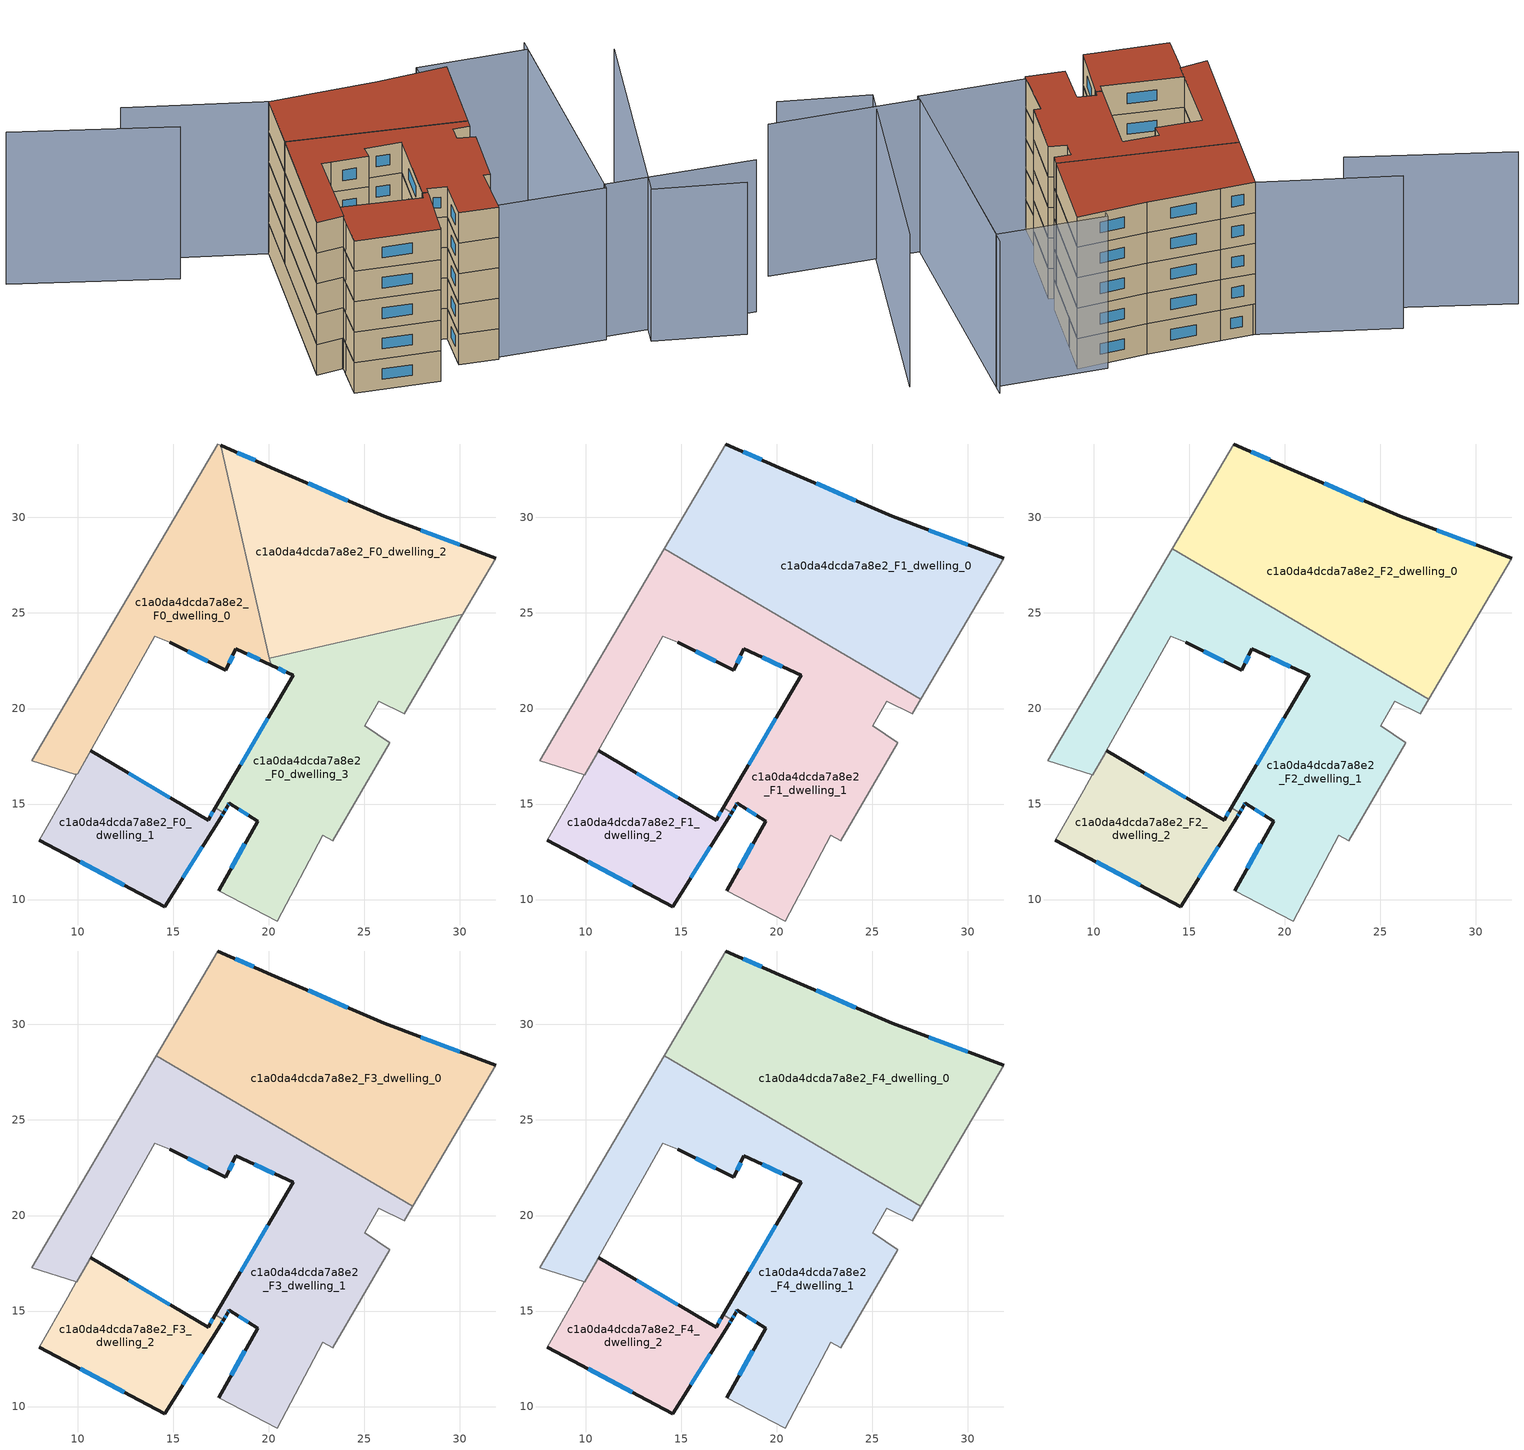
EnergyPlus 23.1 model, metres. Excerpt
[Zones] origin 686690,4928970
c1a0da4dcda7a8e2_F0_dwelling_0
 floor ground (EU_floor_Construction): 17.5,33.77 20.12,22.27 18.27,23.13 17.75,22 14.81,23.46 14.04,23.79 10,16.59 9.85,16.56 7.59,17.27 17.32,33.84 z0
 wall outside (EU_wall_Construction): 14.81,23.46 17.75,22 18.27,23.13 20.12,22.27 z0:3
 wall adiabatic (EU_wall_Construction): 17.5,33.77 17.32,33.84 7.59,17.27 9.85,16.56 9.99,16.59 / 10,16.59 14.04,23.79 14.81,23.46 z0:3
 wall to c1a0da4dcda7a8e2_F0_dwelling_2 (EU_wall_Construction): 20.04,22.63 17.5,33.77 z0:3
 wall to c1a0da4dcda7a8e2_F0_dwelling_3 (EU_wall_Construction): 20.12,22.27 20.04,22.63 z0:3
 window (EU_Window_Construction): 18.87,22.85 19.52,22.55 / 17.92,22.37 18.1,22.77 / 15.77,22.99 16.8,22.48 z0.98:2.02
c1a0da4dcda7a8e2_F0_dwelling_1
 floor ground (EU_floor_Construction): 17.2,14.8 17.64,14.55 17.48,14.29 14.56,9.62 7.99,13.11 9.47,15.73 9.92,16.54 9.85,16.56 10,16.59 10.67,17.79 16.82,14.16 z0
 wall outside (EU_wall_Construction): 17.2,14.8 16.82,14.16 10.67,17.79 / 7.99,13.11 14.56,9.62 17.48,14.29 17.64,14.55 z0:3
 wall adiabatic (EU_wall_Construction): 10.67,17.79 10,16.59 9.85,16.56 / 9.92,16.54 9.47,15.73 7.99,13.11 / 9.92,16.54 9.85,16.56 z0:3
 wall to c1a0da4dcda7a8e2_F0_dwelling_3 (EU_wall_Construction): 17.64,14.55 17.2,14.8 z0:3
 window (EU_Window_Construction): 14.82,15.34 12.67,16.61 / 17.08,14.59 16.95,14.37 / 17.53,14.37 17.58,14.46 / 15.51,11.14 16.53,12.77 / 10.13,11.97 12.43,10.75 z0.98:2.02
c1a0da4dcda7a8e2_F0_dwelling_2
 floor ground (EU_floor_Construction): 31.88,27.86 30.16,24.94 20.04,22.63 17.5,33.77 20.14,32.62 26.05,30.05 z0
 wall outside (EU_wall_Construction): 31.88,27.86 26.05,30.05 20.14,32.62 17.5,33.77 z0:3
 wall adiabatic (EU_wall_Construction): 30.16,24.94 31.88,27.86 z0:3
 wall to c1a0da4dcda7a8e2_F0_dwelling_3 (EU_wall_Construction): 20.04,22.63 30.16,24.94 z0:3
 window (EU_Window_Construction): 19.28,32.99 18.36,33.39 / 24.13,30.89 22.06,31.78 / 29.99,28.57 27.95,29.34 z0.98:2.02
c1a0da4dcda7a8e2_F0_dwelling_3
 floor ground (EU_floor_Construction): 30.16,24.94 27.08,19.72 25.75,20.38 25.01,19.11 26.34,18.21 23.34,13.08 22.81,13.37 20.43,8.88 17.39,10.46 19.42,14.11 17.94,15.04 17.86,14.91 17.84,14.87 17.64,14.55 17.2,14.8 21.27,21.74 20.12,22.27 20.04,22.63 z0
 wall outside (EU_wall_Construction): 17.64,14.55 17.84,14.87 17.86,14.91 17.94,15.04 19.42,14.11 17.39,10.46 / 20.12,22.27 21.27,21.74 17.2,14.8 z0:3
 wall adiabatic (EU_wall_Construction): 17.39,10.46 20.43,8.88 22.81,13.37 23.34,13.08 26.34,18.21 25.01,19.11 25.75,20.38 27.08,19.72 30.16,24.94 z0:3
 window (EU_Window_Construction): 17.7,14.65 17.77,14.76 / 19.95,19.48 18.53,17.06 / 20.49,22.1 20.9,21.91 / 18.76,12.92 18.05,11.65 / 18.42,14.74 18.94,14.41 / 17.89,14.95 17.92,15 z0.98:2.02
c1a0da4dcda7a8e2_F1_dwelling_0
 floor to c1a0da4dcda7a8e2_F0_dwelling_2 (EU_floor_Construction): 31.88,27.86 30.16,24.94 22.81,23.26 19.44,25.23 17.5,33.77 20.14,32.62 26.05,30.05 z3
 floor to c1a0da4dcda7a8e2_F0_dwelling_0 (EU_floor_Construction): 17.5,33.77 19.44,25.23 14.11,28.36 17.32,33.84 z3
 floor to c1a0da4dcda7a8e2_F0_dwelling_3 (EU_floor_Construction): 30.16,24.94 27.54,20.49 22.81,23.26 z3
 wall outside (EU_wall_Construction): 31.88,27.86 26.05,30.05 20.14,32.62 17.32,33.84 z3:6
 wall adiabatic (EU_wall_Construction): 27.54,20.49 31.88,27.86 / 17.32,33.84 14.1,28.36 z3:6
 wall to c1a0da4dcda7a8e2_F1_dwelling_1 (EU_wall_Construction): 14.1,28.36 27.54,20.49 z3:6
 window (EU_Window_Construction): 19.23,33.02 18.24,33.44 / 24.13,30.89 22.06,31.78 / 29.99,28.57 27.95,29.34 z3.98:5.02
c1a0da4dcda7a8e2_F1_dwelling_1
 floor outside (EU_floor_Construction): 14.04,23.79 9.96,16.52 9.92,16.54 9.86,16.56 9.99,16.59 z3
 floor to c1a0da4dcda7a8e2_F0_dwelling_0 (EU_floor_Construction): 19.44,25.23 20.12,22.27 18.27,23.13 17.75,22 14.81,23.46 14.04,23.79 9.99,16.59 9.86,16.56 7.59,17.27 14.11,28.36 z3
 floor to c1a0da4dcda7a8e2_F0_dwelling_3 (EU_floor_Construction): 27.54,20.49 27.08,19.72 25.75,20.38 25.01,19.11 26.34,18.21 23.34,13.08 22.81,13.37 20.43,8.88 17.39,10.46 19.42,14.11 17.94,15.04 17.86,14.91 17.84,14.87 17.64,14.55 17.2,14.8 21.27,21.74 20.12,22.27 20.04,22.63 22.81,23.26 z3
 floor to c1a0da4dcda7a8e2_F0_dwelling_2 (EU_floor_Construction): 22.81,23.26 20.04,22.63 19.44,25.23 z3
 wall outside (EU_wall_Construction): 17.64,14.55 17.84,14.87 17.86,14.91 17.94,15.04 19.42,14.11 17.39,10.46 / 14.81,23.46 17.75,22 18.27,23.13 21.27,21.74 17.2,14.8 z3:6
 wall adiabatic (EU_wall_Construction): 17.39,10.46 20.43,8.88 22.81,13.37 23.34,13.08 26.34,18.21 25.01,19.11 25.75,20.38 27.08,19.72 27.54,20.49 / 14.1,28.36 7.59,17.27 9.92,16.54 9.96,16.52 14.04,23.79 14.81,23.46 z3:6
 wall to c1a0da4dcda7a8e2_F1_dwelling_2 (EU_wall_Construction): 17.2,14.8 17.64,14.55 z3:6
 window (EU_Window_Construction): 18.76,12.92 18.05,11.65 / 18.42,14.74 18.94,14.41 / 17.89,14.95 17.92,15 / 17.7,14.65 17.77,14.76 / 19.95,19.48 18.53,17.06 / 19.25,22.68 20.3,22.19 / 17.92,22.37 18.1,22.77 / 15.77,22.99 16.8,22.48 z3.98:5.02
c1a0da4dcda7a8e2_F1_dwelling_2
 floor to c1a0da4dcda7a8e2_F0_dwelling_1 (EU_floor_Construction): 17.2,14.8 17.64,14.55 17.48,14.29 14.56,9.62 7.99,13.11 9.47,15.73 9.92,16.54 9.96,16.52 10,16.59 10.67,17.79 16.82,14.16 z3
 wall outside (EU_wall_Construction): 7.99,13.11 14.56,9.62 17.48,14.29 17.64,14.55 / 17.2,14.8 16.82,14.16 10.67,17.79 z3:6
 wall adiabatic (EU_wall_Construction): 10.67,17.79 9.96,16.52 9.92,16.54 9.47,15.73 7.99,13.11 z3:6
 window (EU_Window_Construction): 17.53,14.37 17.58,14.46 / 15.51,11.14 16.53,12.77 / 10.13,11.97 12.43,10.75 / 14.82,15.34 12.67,16.61 / 17.08,14.59 16.95,14.37 z3.98:5.02
c1a0da4dcda7a8e2_F2_dwelling_0
 floor to c1a0da4dcda7a8e2_F1_dwelling_0 (EU_floor_Construction): 31.88,27.86 27.54,20.49 14.1,28.36 17.32,33.84 20.14,32.62 26.05,30.05 z6
 wall outside (EU_wall_Construction): 31.88,27.86 26.05,30.05 20.14,32.62 17.32,33.84 z6:9
 wall adiabatic (EU_wall_Construction): 27.54,20.49 31.88,27.86 / 17.32,33.84 14.1,28.36 z6:9
 wall to c1a0da4dcda7a8e2_F2_dwelling_1 (EU_wall_Construction): 14.1,28.36 27.54,20.49 z6:9
 window (EU_Window_Construction): 19.23,33.02 18.24,33.44 / 24.13,30.89 22.06,31.78 / 29.99,28.57 27.95,29.34 z6.98:8.02
c1a0da4dcda7a8e2_F2_dwelling_1
 floor to c1a0da4dcda7a8e2_F1_dwelling_1 (EU_floor_Construction): 27.54,20.49 27.08,19.72 25.75,20.38 25.01,19.11 26.34,18.21 23.34,13.08 22.81,13.37 20.43,8.88 17.39,10.46 19.42,14.11 17.94,15.04 17.86,14.91 17.84,14.87 17.64,14.55 17.2,14.8 21.27,21.74 18.27,23.13 17.75,22 14.81,23.46 14.04,23.79 9.96,16.52 9.92,16.54 7.59,17.27 14.1,28.36 z6
 wall outside (EU_wall_Construction): 17.64,14.55 17.84,14.87 17.86,14.91 17.94,15.04 19.42,14.11 17.39,10.46 / 14.81,23.46 17.75,22 18.27,23.13 21.27,21.74 17.2,14.8 z6:9
 wall adiabatic (EU_wall_Construction): 17.39,10.46 20.43,8.88 22.81,13.37 23.34,13.08 26.34,18.21 25.01,19.11 25.75,20.38 27.08,19.72 27.54,20.49 / 14.1,28.36 7.59,17.27 9.92,16.54 9.96,16.52 14.04,23.79 14.81,23.46 z6:9
 wall to c1a0da4dcda7a8e2_F2_dwelling_2 (EU_wall_Construction): 17.2,14.8 17.64,14.55 z6:9
 window (EU_Window_Construction): 18.76,12.92 18.05,11.65 / 18.42,14.74 18.94,14.41 / 17.89,14.95 17.92,15 / 17.7,14.65 17.77,14.76 / 19.95,19.48 18.53,17.06 / 19.25,22.68 20.3,22.19 / 17.92,22.37 18.1,22.77 / 15.77,22.99 16.8,22.48 z6.98:8.02
c1a0da4dcda7a8e2_F2_dwelling_2
 floor to c1a0da4dcda7a8e2_F1_dwelling_2 (EU_floor_Construction): 17.2,14.8 17.64,14.55 17.48,14.29 14.56,9.62 7.99,13.11 9.47,15.73 9.92,16.54 9.96,16.52 10.67,17.79 16.82,14.16 z6
 wall outside (EU_wall_Construction): 7.99,13.11 14.56,9.62 17.48,14.29 17.64,14.55 / 17.2,14.8 16.82,14.16 10.67,17.79 z6:9
 wall adiabatic (EU_wall_Construction): 10.67,17.79 9.96,16.52 9.92,16.54 9.47,15.73 7.99,13.11 z6:9
 window (EU_Window_Construction): 17.53,14.37 17.58,14.46 / 15.51,11.14 16.53,12.77 / 10.13,11.97 12.43,10.75 / 14.82,15.34 12.67,16.61 / 17.08,14.59 16.95,14.37 z6.98:8.02
c1a0da4dcda7a8e2_F3_dwelling_0
 floor to c1a0da4dcda7a8e2_F2_dwelling_0 (EU_floor_Construction): 31.88,27.86 27.54,20.49 14.1,28.36 17.32,33.84 20.14,32.62 26.05,30.05 z9
 wall outside (EU_wall_Construction): 31.88,27.86 26.05,30.05 20.14,32.62 17.32,33.84 z9:12
 wall adiabatic (EU_wall_Construction): 27.54,20.49 31.88,27.86 / 17.32,33.84 14.1,28.36 z9:12
 wall to c1a0da4dcda7a8e2_F3_dwelling_1 (EU_wall_Construction): 14.1,28.36 27.54,20.49 z9:12
 window (EU_Window_Construction): 19.23,33.02 18.24,33.44 / 24.13,30.89 22.06,31.78 / 29.99,28.57 27.95,29.34 z9.98:11.02
c1a0da4dcda7a8e2_F3_dwelling_1
 floor to c1a0da4dcda7a8e2_F2_dwelling_1 (EU_floor_Construction): 27.54,20.49 27.08,19.72 25.75,20.38 25.01,19.11 26.34,18.21 23.34,13.08 22.81,13.37 20.43,8.88 17.39,10.46 19.42,14.11 17.94,15.04 17.86,14.91 17.84,14.87 17.64,14.55 17.2,14.8 21.27,21.74 18.27,23.13 17.75,22 14.81,23.46 14.04,23.79 9.96,16.52 9.92,16.54 7.59,17.27 14.1,28.36 z9
 wall outside (EU_wall_Construction): 17.64,14.55 17.84,14.87 17.86,14.91 17.94,15.04 19.42,14.11 17.39,10.46 / 14.81,23.46 17.75,22 18.27,23.13 21.27,21.74 17.2,14.8 z9:12
 wall adiabatic (EU_wall_Construction): 17.39,10.46 20.43,8.88 22.81,13.37 23.34,13.08 26.34,18.21 25.01,19.11 25.75,20.38 27.08,19.72 27.54,20.49 / 14.1,28.36 7.59,17.27 9.92,16.54 9.96,16.52 14.04,23.79 14.81,23.46 z9:12
 wall to c1a0da4dcda7a8e2_F3_dwelling_2 (EU_wall_Construction): 17.2,14.8 17.64,14.55 z9:12
 window (EU_Window_Construction): 18.76,12.92 18.05,11.65 / 18.42,14.74 18.94,14.41 / 17.89,14.95 17.92,15 / 17.7,14.65 17.77,14.76 / 19.95,19.48 18.53,17.06 / 19.25,22.68 20.3,22.19 / 17.92,22.37 18.1,22.77 / 15.77,22.99 16.8,22.48 z9.98:11.02
c1a0da4dcda7a8e2_F3_dwelling_2
 floor to c1a0da4dcda7a8e2_F2_dwelling_2 (EU_floor_Construction): 17.2,14.8 17.64,14.55 17.48,14.29 14.56,9.62 7.99,13.11 9.47,15.73 9.92,16.54 9.96,16.52 10.67,17.79 16.82,14.16 z9
 wall outside (EU_wall_Construction): 7.99,13.11 14.56,9.62 17.48,14.29 17.64,14.55 / 17.2,14.8 16.82,14.16 10.67,17.79 z9:12
 wall adiabatic (EU_wall_Construction): 10.67,17.79 9.96,16.52 9.92,16.54 9.47,15.73 7.99,13.11 z9:12
 window (EU_Window_Construction): 17.53,14.37 17.58,14.46 / 15.51,11.14 16.53,12.77 / 10.13,11.97 12.43,10.75 / 14.82,15.34 12.67,16.61 / 17.08,14.59 16.95,14.37 z9.98:11.02
c1a0da4dcda7a8e2_F4_dwelling_0
 floor to c1a0da4dcda7a8e2_F3_dwelling_0 (EU_floor_Construction): 31.88,27.86 27.54,20.49 14.1,28.36 17.32,33.84 20.14,32.62 26.05,30.05 z12
 wall outside (EU_wall_Construction): 31.88,27.86 26.05,30.05 20.14,32.62 17.32,33.84 z12:15
 wall adiabatic (EU_wall_Construction): 27.54,20.49 31.88,27.86 / 17.32,33.84 14.1,28.36 z12:15
 wall to c1a0da4dcda7a8e2_F4_dwelling_1 (EU_wall_Construction): 14.1,28.36 27.54,20.49 z12:15
 window (EU_Window_Construction): 19.23,33.02 18.24,33.44 / 24.13,30.89 22.06,31.78 / 29.99,28.57 27.95,29.34 z12.98:14.02
 roof outside (EU_roof_Construction): 27.54,20.49 31.88,27.86 26.05,30.05 20.14,32.62 17.32,33.84 14.1,28.36 z15
c1a0da4dcda7a8e2_F4_dwelling_1
 floor to c1a0da4dcda7a8e2_F3_dwelling_1 (EU_floor_Construction): 27.54,20.49 27.08,19.72 25.75,20.38 25.01,19.11 26.34,18.21 23.34,13.08 22.81,13.37 20.43,8.88 17.39,10.46 19.42,14.11 17.94,15.04 17.86,14.91 17.84,14.87 17.64,14.55 17.2,14.8 21.27,21.74 18.27,23.13 17.75,22 14.81,23.46 14.04,23.79 9.96,16.52 9.92,16.54 7.59,17.27 14.1,28.36 z12
 wall outside (EU_wall_Construction): 17.64,14.55 17.84,14.87 17.86,14.91 17.94,15.04 19.42,14.11 17.39,10.46 / 14.81,23.46 17.75,22 18.27,23.13 21.27,21.74 17.2,14.8 z12:15
 wall adiabatic (EU_wall_Construction): 17.39,10.46 20.43,8.88 22.81,13.37 23.34,13.08 26.34,18.21 25.01,19.11 25.75,20.38 27.08,19.72 27.54,20.49 / 14.1,28.36 7.59,17.27 9.92,16.54 9.96,16.52 14.04,23.79 14.81,23.46 z12:15
 wall to c1a0da4dcda7a8e2_F4_dwelling_2 (EU_wall_Construction): 17.2,14.8 17.64,14.55 z12:15
 window (EU_Window_Construction): 18.76,12.92 18.05,11.65 / 18.42,14.74 18.94,14.41 / 17.89,14.95 17.92,15 / 17.7,14.65 17.77,14.76 / 19.95,19.48 18.53,17.06 / 19.25,22.68 20.3,22.19 / 17.92,22.37 18.1,22.77 / 15.77,22.99 16.8,22.48 z12.98:14.02
 roof outside (EU_roof_Construction): 23.34,13.08 26.34,18.21 25.01,19.11 25.75,20.38 27.08,19.72 27.54,20.49 14.1,28.36 7.59,17.27 9.92,16.54 9.96,16.52 14.04,23.79 14.81,23.46 17.75,22 18.27,23.13 21.27,21.74 17.2,14.8 17.64,14.55 17.84,14.87 17.86,14.91 17.94,15.04 19.42,14.11 17.39,10.46 20.43,8.88 22.81,13.37 z15
c1a0da4dcda7a8e2_F4_dwelling_2
 floor to c1a0da4dcda7a8e2_F3_dwelling_2 (EU_floor_Construction): 17.2,14.8 17.64,14.55 17.48,14.29 14.56,9.62 7.99,13.11 9.47,15.73 9.92,16.54 9.96,16.52 10.67,17.79 16.82,14.16 z12
 wall outside (EU_wall_Construction): 7.99,13.11 14.56,9.62 17.48,14.29 17.64,14.55 / 17.2,14.8 16.82,14.16 10.67,17.79 z12:15
 wall adiabatic (EU_wall_Construction): 10.67,17.79 9.96,16.52 9.92,16.54 9.47,15.73 7.99,13.11 z12:15
 window (EU_Window_Construction): 17.53,14.37 17.58,14.46 / 15.51,11.14 16.53,12.77 / 10.13,11.97 12.43,10.75 / 14.82,15.34 12.67,16.61 / 17.08,14.59 16.95,14.37 z12.98:14.02
 roof outside (EU_roof_Construction): 14.56,9.62 17.48,14.29 17.64,14.55 17.2,14.8 16.82,14.16 10.67,17.79 9.96,16.52 9.92,16.54 9.47,15.73 7.99,13.11 z15
shading: 38.31,-2.19 31.65,2.36 / 31.65,2.36 44.01,20.44 / 41.2,-0.12 29.29,5.56 / 29.29,5.56 39.15,26.26 / 7.58,41.42 22.56,29.78 / -2,45.1 9.29,35.95 / 38.69,25.3 29.07,5.09 / 29.07,5.09 20.32,9.26 / 20.32,9.26 29.95,29.46 / 29.95,29.46 38.69,25.3 z0:15
[Building]
EU S2 Campaign: North Axis=0; Terrain=City; Solar Distribution=FullExterior
[Site:Location]
Bologna: Latitude=44.5; Longitude=11.25; Time Zone=1; Elevation=37
[SizingPeriod:WeatherFileDays]
AnnualSizingPeriod: Begin Month=1; Begin Day of Month=1; End Month=12; End Day of Month=31; Day of Week for Start Day=Monday; Use Weather File Daylight Saving Period=No; Use Weather File Rain and Snow Indicators=No
[MATERIAL]
EU_InternalMass_Material: Roughness=MediumRough; Thickness=0.1; Conductivity=1; Density=1800; Specific Heat=900; Thermal Absorptance=0.9; Solar Absorptance=0.7; Visible Absorptance=0.7
[MATERIAL:NOMASS] Roughness=MediumRough; Thermal Absorptance=0.9; Solar Absorptance=0.7; Visible Absorptance=0.7
Name | Thermal Resistance
EU_wall_NoMass | 0.905828
EU_roof_NoMass | 0.37593
EU_floor_NoMass | 0.67114
[WINDOWMATERIAL:SIMPLEGLAZINGSYSTEM]
EU_Window_SimpleGlazing: UFactor=4.52486; Solar Heat Gain Coefficient=0.85; Visible Transmittance=0.85
[CONSTRUCTION]
EU_wall_Construction: EU_wall_NoMass
EU_roof_Construction: EU_roof_NoMass
EU_floor_Construction: EU_floor_NoMass
EU_InternalMass_Construction: EU_InternalMass_Material
EU_Window_Construction: EU_Window_SimpleGlazing
[ZONE] Type=1; Multiplier=1; Ceiling Height=autocalculate; Floor Area=autocalculate; Part of Total Floor Area=Yes
Name | Volume
c1a0da4dcda7a8e2_F0_dwelling_0 | 201.083
c1a0da4dcda7a8e2_F1_dwelling_0; c1a0da4dcda7a8e2_F2_dwelling_0; c1a0da4dcda7a8e2_F3_dwelling_0; c1a0da4dcda7a8e2_F4_dwelling_0 | 343.907
c1a0da4dcda7a8e2_F0_dwelling_1 | 119.29
c1a0da4dcda7a8e2_F1_dwelling_1; c1a0da4dcda7a8e2_F2_dwelling_1; c1a0da4dcda7a8e2_F3_dwelling_1; c1a0da4dcda7a8e2_F4_dwelling_1 | 365.214
c1a0da4dcda7a8e2_F0_dwelling_2 | 251.752
c1a0da4dcda7a8e2_F1_dwelling_2; c1a0da4dcda7a8e2_F2_dwelling_2; c1a0da4dcda7a8e2_F3_dwelling_2; c1a0da4dcda7a8e2_F4_dwelling_2 | 119.279
c1a0da4dcda7a8e2_F0_dwelling_3 | 256.276
[INTERNALMASS] Construction=EU_InternalMass_Construction
Name | Zone or ZoneList | Surface Area
c1a0da4dcda7a8e2_F0_dwelling_0_EU_InternalMass | c1a0da4dcda7a8e2_F0_dwelling_0 | 67.0291
c1a0da4dcda7a8e2_F0_dwelling_1_EU_InternalMass | c1a0da4dcda7a8e2_F0_dwelling_1 | 39.7636
c1a0da4dcda7a8e2_F0_dwelling_2_EU_InternalMass | c1a0da4dcda7a8e2_F0_dwelling_2 | 83.9197
c1a0da4dcda7a8e2_F0_dwelling_3_EU_InternalMass | c1a0da4dcda7a8e2_F0_dwelling_3 | 85.4254
c1a0da4dcda7a8e2_F1_dwelling_0_EU_InternalMass | c1a0da4dcda7a8e2_F1_dwelling_0 | 114.63
c1a0da4dcda7a8e2_F1_dwelling_1_EU_InternalMass | c1a0da4dcda7a8e2_F1_dwelling_1 | 121.743
c1a0da4dcda7a8e2_F1_dwelling_2_EU_InternalMass | c1a0da4dcda7a8e2_F1_dwelling_2 | 39.7603
c1a0da4dcda7a8e2_F2_dwelling_0_EU_InternalMass | c1a0da4dcda7a8e2_F2_dwelling_0 | 114.63
c1a0da4dcda7a8e2_F2_dwelling_1_EU_InternalMass | c1a0da4dcda7a8e2_F2_dwelling_1 | 121.743
c1a0da4dcda7a8e2_F2_dwelling_2_EU_InternalMass | c1a0da4dcda7a8e2_F2_dwelling_2 | 39.7603
c1a0da4dcda7a8e2_F3_dwelling_0_EU_InternalMass | c1a0da4dcda7a8e2_F3_dwelling_0 | 114.63
c1a0da4dcda7a8e2_F3_dwelling_1_EU_InternalMass | c1a0da4dcda7a8e2_F3_dwelling_1 | 121.743
c1a0da4dcda7a8e2_F3_dwelling_2_EU_InternalMass | c1a0da4dcda7a8e2_F3_dwelling_2 | 39.7603
c1a0da4dcda7a8e2_F4_dwelling_0_EU_InternalMass | c1a0da4dcda7a8e2_F4_dwelling_0 | 114.63
c1a0da4dcda7a8e2_F4_dwelling_1_EU_InternalMass | c1a0da4dcda7a8e2_F4_dwelling_1 | 121.743
c1a0da4dcda7a8e2_F4_dwelling_2_EU_InternalMass | c1a0da4dcda7a8e2_F4_dwelling_2 | 39.7603
[OTHEREQUIPMENT] Fuel Type=Electricity; Design Level Calculation Method=Watts/Area; Power per Zone Floor Area=1; Fraction Latent=0; Fraction Radiant=0; Fraction Lost=0; Carbon Dioxide Generation Rate=0; EndUse Subcategory=EU_Step8_InternalGains
Name | Zone or ZoneList or Space or SpaceList | Schedule
EU_Step8_InternalGain_c1a0da4dcda7a8e2_F0_dwelling_0_f000 | c1a0da4dcda7a8e2_F0_dwelling_0 | EU_Step8_GainSchedule_c1a0da4dcda7a8e2_F0_dwelling_0_f000
EU_Step8_InternalGain_c1a0da4dcda7a8e2_F0_dwelling_1_f000 | c1a0da4dcda7a8e2_F0_dwelling_1 | EU_Step8_GainSchedule_c1a0da4dcda7a8e2_F0_dwelling_1_f000
EU_Step8_InternalGain_c1a0da4dcda7a8e2_F0_dwelling_2_f000 | c1a0da4dcda7a8e2_F0_dwelling_2 | EU_Step8_GainSchedule_c1a0da4dcda7a8e2_F0_dwelling_2_f000
EU_Step8_InternalGain_c1a0da4dcda7a8e2_F0_dwelling_3_f000 | c1a0da4dcda7a8e2_F0_dwelling_3 | EU_Step8_GainSchedule_c1a0da4dcda7a8e2_F0_dwelling_3_f000
EU_Step8_InternalGain_c1a0da4dcda7a8e2_F1_dwelling_0_f000 | c1a0da4dcda7a8e2_F1_dwelling_0 | EU_Step8_GainSchedule_c1a0da4dcda7a8e2_F1_dwelling_0_f000
EU_Step8_InternalGain_c1a0da4dcda7a8e2_F1_dwelling_1_f000 | c1a0da4dcda7a8e2_F1_dwelling_1 | EU_Step8_GainSchedule_c1a0da4dcda7a8e2_F1_dwelling_1_f000
EU_Step8_InternalGain_c1a0da4dcda7a8e2_F1_dwelling_2_f000 | c1a0da4dcda7a8e2_F1_dwelling_2 | EU_Step8_GainSchedule_c1a0da4dcda7a8e2_F1_dwelling_2_f000
EU_Step8_InternalGain_c1a0da4dcda7a8e2_F2_dwelling_0_f000 | c1a0da4dcda7a8e2_F2_dwelling_0 | EU_Step8_GainSchedule_c1a0da4dcda7a8e2_F2_dwelling_0_f000
EU_Step8_InternalGain_c1a0da4dcda7a8e2_F2_dwelling_1_f000 | c1a0da4dcda7a8e2_F2_dwelling_1 | EU_Step8_GainSchedule_c1a0da4dcda7a8e2_F2_dwelling_1_f000
EU_Step8_InternalGain_c1a0da4dcda7a8e2_F2_dwelling_2_f000 | c1a0da4dcda7a8e2_F2_dwelling_2 | EU_Step8_GainSchedule_c1a0da4dcda7a8e2_F2_dwelling_2_f000
EU_Step8_InternalGain_c1a0da4dcda7a8e2_F3_dwelling_0_f000 | c1a0da4dcda7a8e2_F3_dwelling_0 | EU_Step8_GainSchedule_c1a0da4dcda7a8e2_F3_dwelling_0_f000
EU_Step8_InternalGain_c1a0da4dcda7a8e2_F3_dwelling_1_f000 | c1a0da4dcda7a8e2_F3_dwelling_1 | EU_Step8_GainSchedule_c1a0da4dcda7a8e2_F3_dwelling_1_f000
EU_Step8_InternalGain_c1a0da4dcda7a8e2_F3_dwelling_2_f000 | c1a0da4dcda7a8e2_F3_dwelling_2 | EU_Step8_GainSchedule_c1a0da4dcda7a8e2_F3_dwelling_2_f000
EU_Step8_InternalGain_c1a0da4dcda7a8e2_F4_dwelling_0_f000 | c1a0da4dcda7a8e2_F4_dwelling_0 | EU_Step8_GainSchedule_c1a0da4dcda7a8e2_F4_dwelling_0_f000
EU_Step8_InternalGain_c1a0da4dcda7a8e2_F4_dwelling_1_f000 | c1a0da4dcda7a8e2_F4_dwelling_1 | EU_Step8_GainSchedule_c1a0da4dcda7a8e2_F4_dwelling_1_f000
EU_Step8_InternalGain_c1a0da4dcda7a8e2_F4_dwelling_2_f000 | c1a0da4dcda7a8e2_F4_dwelling_2 | EU_Step8_GainSchedule_c1a0da4dcda7a8e2_F4_dwelling_2_f000
[ZONEVENTILATION:DESIGNFLOWRATE] Schedule=EU_AlwaysOn; Design Flow Rate Calculation Method=AirChanges/Hour; Air Changes per Hour=0.73129; Ventilation Type=Natural; Fan Pressure Rise=0; Fan Total Efficiency=1; Constant Term Coefficient=1; Temperature Term Coefficient=0; Velocity Term Coefficient=0; Velocity Squared Term Coefficient=0; Minimum Indoor Temperature=-100; Maximum Indoor Temperature=100; Delta Temperature=-100; Minimum Outdoor Temperature=-100; Maximum Outdoor Temperature=100; Maximum Wind Speed=40
Name | Zone or ZoneList or Space or SpaceList
EU_ConstantAir_c1a0da4dcda7a8e2_F0_dwelling_0 | c1a0da4dcda7a8e2_F0_dwelling_0
EU_ConstantAir_c1a0da4dcda7a8e2_F0_dwelling_1 | c1a0da4dcda7a8e2_F0_dwelling_1
EU_ConstantAir_c1a0da4dcda7a8e2_F0_dwelling_2 | c1a0da4dcda7a8e2_F0_dwelling_2
EU_ConstantAir_c1a0da4dcda7a8e2_F0_dwelling_3 | c1a0da4dcda7a8e2_F0_dwelling_3
EU_ConstantAir_c1a0da4dcda7a8e2_F1_dwelling_0 | c1a0da4dcda7a8e2_F1_dwelling_0
EU_ConstantAir_c1a0da4dcda7a8e2_F1_dwelling_1 | c1a0da4dcda7a8e2_F1_dwelling_1
EU_ConstantAir_c1a0da4dcda7a8e2_F1_dwelling_2 | c1a0da4dcda7a8e2_F1_dwelling_2
EU_ConstantAir_c1a0da4dcda7a8e2_F2_dwelling_0 | c1a0da4dcda7a8e2_F2_dwelling_0
EU_ConstantAir_c1a0da4dcda7a8e2_F2_dwelling_1 | c1a0da4dcda7a8e2_F2_dwelling_1
EU_ConstantAir_c1a0da4dcda7a8e2_F2_dwelling_2 | c1a0da4dcda7a8e2_F2_dwelling_2
EU_ConstantAir_c1a0da4dcda7a8e2_F3_dwelling_0 | c1a0da4dcda7a8e2_F3_dwelling_0
EU_ConstantAir_c1a0da4dcda7a8e2_F3_dwelling_1 | c1a0da4dcda7a8e2_F3_dwelling_1
EU_ConstantAir_c1a0da4dcda7a8e2_F3_dwelling_2 | c1a0da4dcda7a8e2_F3_dwelling_2
EU_ConstantAir_c1a0da4dcda7a8e2_F4_dwelling_0 | c1a0da4dcda7a8e2_F4_dwelling_0
EU_ConstantAir_c1a0da4dcda7a8e2_F4_dwelling_1 | c1a0da4dcda7a8e2_F4_dwelling_1
EU_ConstantAir_c1a0da4dcda7a8e2_F4_dwelling_2 | c1a0da4dcda7a8e2_F4_dwelling_2
[HVACTEMPLATE:THERMOSTAT] Constant Heating Setpoint=20; Constant Cooling Setpoint=50
EU_HeatOnly_c1a0da4dcda7a8e2_F0_dwelling_0; EU_HeatOnly_c1a0da4dcda7a8e2_F0_dwelling_1; EU_HeatOnly_c1a0da4dcda7a8e2_F0_dwelling_2; EU_HeatOnly_c1a0da4dcda7a8e2_F0_dwelling_3; EU_HeatOnly_c1a0da4dcda7a8e2_F1_dwelling_0; EU_HeatOnly_c1a0da4dcda7a8e2_F1_dwelling_1; EU_HeatOnly_c1a0da4dcda7a8e2_F1_dwelling_2; EU_HeatOnly_c1a0da4dcda7a8e2_F2_dwelling_0; EU_HeatOnly_c1a0da4dcda7a8e2_F2_dwelling_1; EU_HeatOnly_c1a0da4dcda7a8e2_F2_dwelling_2; EU_HeatOnly_c1a0da4dcda7a8e2_F3_dwelling_0; EU_HeatOnly_c1a0da4dcda7a8e2_F3_dwelling_1; EU_HeatOnly_c1a0da4dcda7a8e2_F3_dwelling_2; EU_HeatOnly_c1a0da4dcda7a8e2_F4_dwelling_0; EU_HeatOnly_c1a0da4dcda7a8e2_F4_dwelling_1; EU_HeatOnly_c1a0da4dcda7a8e2_F4_dwelling_2
[HVACTEMPLATE:ZONE:IDEALLOADSAIRSYSTEM] System Availability Schedule=EU_AlwaysOn; Maximum Heating Supply Air Temperature=50; Minimum Cooling Supply Air Temperature=13; Maximum Heating Supply Air Humidity Ratio=0.0156; Minimum Cooling Supply Air Humidity Ratio=0.0077; Heating Limit=NoLimit; Cooling Limit=NoLimit; Heating Availability Schedule=EU_AlwaysOn; Cooling Availability Schedule=EU_CoolingOff; Dehumidification Control Type=ConstantSensibleHeatRatio; Cooling Sensible Heat Ratio=0.7; Dehumidification Setpoint=60; Humidification Control Type=None; Humidification Setpoint=30; Outdoor Air Method=None; Outdoor Air Flow Rate per Person=0.00944; Outdoor Air Flow Rate per Zone Floor Area=0; Outdoor Air Flow Rate per Zone=0; Demand Controlled Ventilation Type=None; Outdoor Air Economizer Type=NoEconomizer; Heat Recovery Type=None; Sensible Heat Recovery Effectiveness=0.7; Latent Heat Recovery Effectiveness=0.65
Name | Template Thermostat
c1a0da4dcda7a8e2_F0_dwelling_0 | EU_HeatOnly_c1a0da4dcda7a8e2_F0_dwelling_0
c1a0da4dcda7a8e2_F0_dwelling_1 | EU_HeatOnly_c1a0da4dcda7a8e2_F0_dwelling_1
c1a0da4dcda7a8e2_F0_dwelling_2 | EU_HeatOnly_c1a0da4dcda7a8e2_F0_dwelling_2
c1a0da4dcda7a8e2_F0_dwelling_3 | EU_HeatOnly_c1a0da4dcda7a8e2_F0_dwelling_3
c1a0da4dcda7a8e2_F1_dwelling_0 | EU_HeatOnly_c1a0da4dcda7a8e2_F1_dwelling_0
c1a0da4dcda7a8e2_F1_dwelling_1 | EU_HeatOnly_c1a0da4dcda7a8e2_F1_dwelling_1
c1a0da4dcda7a8e2_F1_dwelling_2 | EU_HeatOnly_c1a0da4dcda7a8e2_F1_dwelling_2
c1a0da4dcda7a8e2_F2_dwelling_0 | EU_HeatOnly_c1a0da4dcda7a8e2_F2_dwelling_0
c1a0da4dcda7a8e2_F2_dwelling_1 | EU_HeatOnly_c1a0da4dcda7a8e2_F2_dwelling_1
c1a0da4dcda7a8e2_F2_dwelling_2 | EU_HeatOnly_c1a0da4dcda7a8e2_F2_dwelling_2
c1a0da4dcda7a8e2_F3_dwelling_0 | EU_HeatOnly_c1a0da4dcda7a8e2_F3_dwelling_0
c1a0da4dcda7a8e2_F3_dwelling_1 | EU_HeatOnly_c1a0da4dcda7a8e2_F3_dwelling_1
c1a0da4dcda7a8e2_F3_dwelling_2 | EU_HeatOnly_c1a0da4dcda7a8e2_F3_dwelling_2
c1a0da4dcda7a8e2_F4_dwelling_0 | EU_HeatOnly_c1a0da4dcda7a8e2_F4_dwelling_0
c1a0da4dcda7a8e2_F4_dwelling_1 | EU_HeatOnly_c1a0da4dcda7a8e2_F4_dwelling_1
c1a0da4dcda7a8e2_F4_dwelling_2 | EU_HeatOnly_c1a0da4dcda7a8e2_F4_dwelling_2
[SIZING:ZONE] Zone Cooling Design Supply Air Temperature Input Method=SupplyAirTemperature; Zone Cooling Design Supply Air Temperature=13; Zone Heating Design Supply Air Temperature Input Method=SupplyAirTemperature; Zone Heating Design Supply Air Temperature=50; Zone Cooling Design Supply Air Humidity Ratio=0.008; Zone Heating Design Supply Air Humidity Ratio=0.008; Cooling Design Air Flow Method=DesignDay; Cooling Design Air Flow Rate=0; Cooling Minimum Air Flow per Zone Floor Area=0.000762; Cooling Minimum Air Flow=0; Cooling Minimum Air Flow Fraction=0.2; Heating Design Air Flow Method=DesignDay; Heating Design Air Flow Rate=0; Heating Maximum Air Flow per Zone Floor Area=0.002032; Heating Maximum Air Flow=0.141576; Heating Maximum Air Flow Fraction=0.3; Account for Dedicated Outdoor Air System=No; Dedicated Outdoor Air System Control Strategy=NeutralSupplyAir; Dedicated Outdoor Air Low Setpoint Temperature for Design=autosize; Dedicated Outdoor Air High Setpoint Temperature for Design=autosize; Zone Load Sizing Method=Sensible Load Only No Latent Load; Zone Latent Cooling Design Supply Air Humidity Ratio Input Method=HumidityRatioDifference; Zone Cooling Design Supply Air Humidity Ratio Difference=0.005; Zone Latent Heating Design Supply Air Humidity Ratio Input Method=HumidityRatioDifference; Zone Humidification Design Supply Air Humidity Ratio Difference=0.005
c1a0da4dcda7a8e2_F0_dwelling_0; c1a0da4dcda7a8e2_F0_dwelling_1; c1a0da4dcda7a8e2_F0_dwelling_2; c1a0da4dcda7a8e2_F0_dwelling_3; c1a0da4dcda7a8e2_F1_dwelling_0; c1a0da4dcda7a8e2_F1_dwelling_1; c1a0da4dcda7a8e2_F1_dwelling_2; c1a0da4dcda7a8e2_F2_dwelling_0; c1a0da4dcda7a8e2_F2_dwelling_1; c1a0da4dcda7a8e2_F2_dwelling_2; c1a0da4dcda7a8e2_F3_dwelling_0; c1a0da4dcda7a8e2_F3_dwelling_1; c1a0da4dcda7a8e2_F3_dwelling_2; c1a0da4dcda7a8e2_F4_dwelling_0; c1a0da4dcda7a8e2_F4_dwelling_1; c1a0da4dcda7a8e2_F4_dwelling_2
[SCHEDULE:CONSTANT]
Name | Hourly Value
EU_AlwaysOn | 1
EU_CoolingOff | 0
[SCHEDULE:FILE] Column Number=1; Rows to Skip at Top=0; Number of Hours of Data=8760; Column Separator=Comma; Interpolate to Timestep=No; Minutes per Item=60; Adjust Schedule for Daylight Savings=Yes
Name | File
EU_Step8_GainSchedule_c1a0da4dcda7a8e2_F0_dwelling_0_f000 | ../../schedules/c1a0da4dcda7a8e2/c1a0da4dcda7a8e2_F0_dwelling_0_f000_gain.csv
EU_Step8_GainSchedule_c1a0da4dcda7a8e2_F0_dwelling_1_f000 | ../../schedules/c1a0da4dcda7a8e2/c1a0da4dcda7a8e2_F0_dwelling_1_f000_gain.csv
EU_Step8_GainSchedule_c1a0da4dcda7a8e2_F0_dwelling_2_f000 | ../../schedules/c1a0da4dcda7a8e2/c1a0da4dcda7a8e2_F0_dwelling_2_f000_gain.csv
EU_Step8_GainSchedule_c1a0da4dcda7a8e2_F0_dwelling_3_f000 | ../../schedules/c1a0da4dcda7a8e2/c1a0da4dcda7a8e2_F0_dwelling_3_f000_gain.csv
EU_Step8_GainSchedule_c1a0da4dcda7a8e2_F1_dwelling_0_f000 | ../../schedules/c1a0da4dcda7a8e2/c1a0da4dcda7a8e2_F1_dwelling_0_f000_gain.csv
EU_Step8_GainSchedule_c1a0da4dcda7a8e2_F1_dwelling_1_f000 | ../../schedules/c1a0da4dcda7a8e2/c1a0da4dcda7a8e2_F1_dwelling_1_f000_gain.csv
EU_Step8_GainSchedule_c1a0da4dcda7a8e2_F1_dwelling_2_f000 | ../../schedules/c1a0da4dcda7a8e2/c1a0da4dcda7a8e2_F1_dwelling_2_f000_gain.csv
EU_Step8_GainSchedule_c1a0da4dcda7a8e2_F2_dwelling_0_f000 | ../../schedules/c1a0da4dcda7a8e2/c1a0da4dcda7a8e2_F2_dwelling_0_f000_gain.csv
EU_Step8_GainSchedule_c1a0da4dcda7a8e2_F2_dwelling_1_f000 | ../../schedules/c1a0da4dcda7a8e2/c1a0da4dcda7a8e2_F2_dwelling_1_f000_gain.csv
EU_Step8_GainSchedule_c1a0da4dcda7a8e2_F2_dwelling_2_f000 | ../../schedules/c1a0da4dcda7a8e2/c1a0da4dcda7a8e2_F2_dwelling_2_f000_gain.csv
EU_Step8_GainSchedule_c1a0da4dcda7a8e2_F3_dwelling_0_f000 | ../../schedules/c1a0da4dcda7a8e2/c1a0da4dcda7a8e2_F3_dwelling_0_f000_gain.csv
EU_Step8_GainSchedule_c1a0da4dcda7a8e2_F3_dwelling_1_f000 | ../../schedules/c1a0da4dcda7a8e2/c1a0da4dcda7a8e2_F3_dwelling_1_f000_gain.csv
EU_Step8_GainSchedule_c1a0da4dcda7a8e2_F3_dwelling_2_f000 | ../../schedules/c1a0da4dcda7a8e2/c1a0da4dcda7a8e2_F3_dwelling_2_f000_gain.csv
EU_Step8_GainSchedule_c1a0da4dcda7a8e2_F4_dwelling_0_f000 | ../../schedules/c1a0da4dcda7a8e2/c1a0da4dcda7a8e2_F4_dwelling_0_f000_gain.csv
EU_Step8_GainSchedule_c1a0da4dcda7a8e2_F4_dwelling_1_f000 | ../../schedules/c1a0da4dcda7a8e2/c1a0da4dcda7a8e2_F4_dwelling_1_f000_gain.csv
EU_Step8_GainSchedule_c1a0da4dcda7a8e2_F4_dwelling_2_f000 | ../../schedules/c1a0da4dcda7a8e2/c1a0da4dcda7a8e2_F4_dwelling_2_f000_gain.csv
